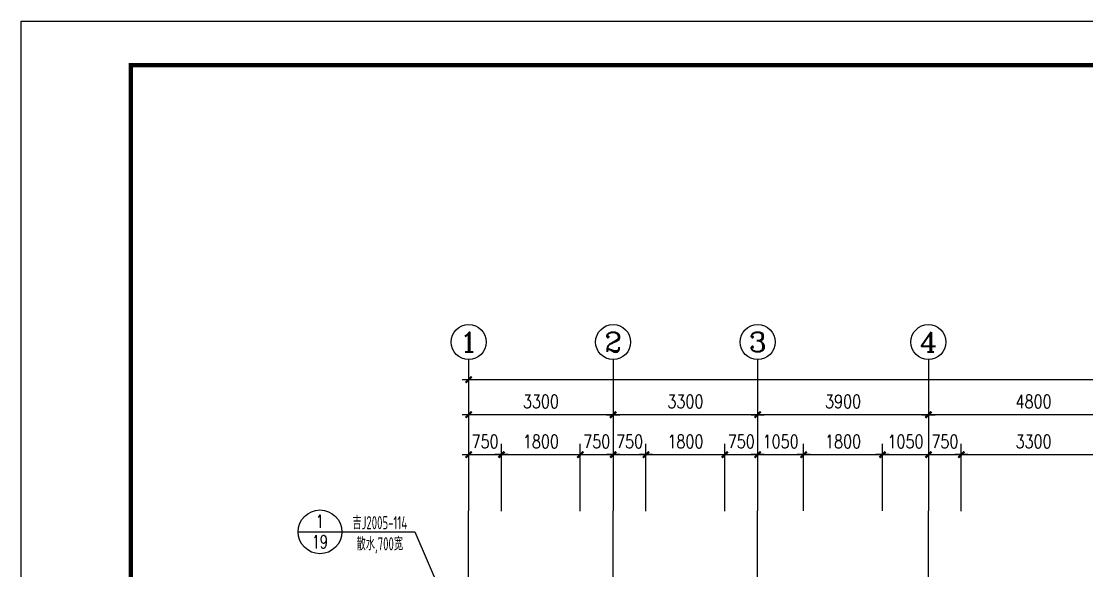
# Model space of a CAD drawing. Extents: x -354 to 59046, y -31184 to 54816.
# Drawn here: x -354 to 23974, y 42266 to 54816 of the extents above; entities that cross this region are included whole.
import ezdxf
from ezdxf.enums import TextEntityAlignment as Align

# ---------------------------------------------------------------- set-up
doc = ezdxf.new("R2010")
doc.units = 0
doc.header["$LTSCALE"] = 1000
doc.header["$MEASUREMENT"] = 0
doc.layers.get('0').update_dxf_attribs({"linetype": 'CONTINUOUS'})
doc.layers.get('DEFPOINTS').update_dxf_attribs({"linetype": 'CONTINUOUS'})
for name, color, linetype in [('AXIS', 3, 'CONTINUOUS'), ('AXIS_TEXT', 7, 'CONTINUOUS'), ('DOTE', 1, 'CONTINUOUS'), ('PUB_DIM', 3, 'CONTINUOUS'), ('PUB_TITLE', 4, 'CONTINUOUS'), ('STAIR', 2, 'CONTINUOUS')]:
    doc.layers.add(name, color=color, linetype=linetype)
doc.styles.add('COMPLEX', font='COMPLEX')
doc.styles.add('DIM_FONT', font='txt.shx', dxfattribs={"width": 0.8, "bigfont": 'hztxt.shx'})
doc.styles.get("Standard").update_dxf_attribs({"font": 'txt.shx'})
doc.styles.add('线体', font='gbxwxt.shx', dxfattribs={"width": 0.85, "height": 250, "bigfont": 'gbhzfs.shx'})
doc.dimstyles.new('AXIS', dxfattribs={"dimtxt": 300, "dimasz": 1, "dimexe": 250, "dimexo": 300, "dimgap": 150, "dimtad": 1, "dimdec": 0, "dimzin": 0, "dimdsep": 46, "dimtxsty": 'DIM_FONT', "dimblk": '_DIMX', "dimcen": 0.09, "dimse1": 1, "dimse2": 1, "dimclrt": 7, "dimadec": 0, "dimazin": 0, "dimtfac": 1, "dimtdec": 0, "dimtix": 1, "dimtmove": 2, "dimatfit": 3, "dimldrblk": '_DIMX', "dimfxl": 0, "dimtolj": 1, "dimtzin": 0, "dimarcsym": 0})
doc.dimstyles.new('DIMA', dxfattribs={"dimtxt": 300, "dimasz": 1, "dimexe": 250, "dimexo": 300, "dimgap": 150, "dimtad": 1, "dimdec": 0, "dimzin": 0, "dimdsep": 46, "dimtxsty": 'DIM_FONT', "dimblk": '_DIMX', "dimcen": 0.09, "dimse1": 1, "dimclrt": 7, "dimadec": 0, "dimazin": 0, "dimtfac": 1, "dimtdec": 0, "dimtix": 1, "dimtmove": 2, "dimatfit": 3, "dimldrblk": '_DIMX', "dimfxl": 0, "dimtolj": 1, "dimtzin": 0, "dimarcsym": 0})
doc.dimstyles.new('DIMB', dxfattribs={"dimtxt": 300, "dimasz": 1, "dimexe": 250, "dimexo": 300, "dimgap": 150, "dimtad": 1, "dimdec": 0, "dimzin": 0, "dimdsep": 46, "dimtxsty": 'DIM_FONT', "dimblk": '_DIMX', "dimcen": 0.09, "dimse2": 1, "dimclrt": 7, "dimadec": 0, "dimazin": 0, "dimtfac": 1, "dimtdec": 0, "dimtix": 1, "dimtmove": 2, "dimatfit": 3, "dimldrblk": '_DIMX', "dimfxl": 0, "dimtolj": 1, "dimtzin": 0, "dimarcsym": 0})
doc.dimstyles.new('DIMN', dxfattribs={"dimtxt": 300, "dimasz": 1, "dimexe": 250, "dimexo": 300, "dimgap": 150, "dimtad": 1, "dimdec": 0, "dimzin": 0, "dimdsep": 46, "dimtxsty": 'DIM_FONT', "dimblk": '_DIMX', "dimcen": 0.09, "dimclrt": 7, "dimadec": 0, "dimazin": 0, "dimtfac": 1, "dimtdec": 0, "dimtix": 1, "dimtmove": 2, "dimatfit": 3, "dimldrblk": '_DIMX', "dimfxl": 0, "dimtolj": 1, "dimtzin": 0, "dimarcsym": 0})

# ---------------------------------------------------------------- blocks, each defined once
blk = doc.blocks.new('_AXISO')
blk.add_circle((0, 0), 0.5)
at = {"layer": 'AXIS_TEXT', "style": 'COMPLEX', "width": 1.041667}
blk.add_attdef('A', text='', height=0.56, dxfattribs=at).set_placement((-0.25, -0.28), (0.25, -0.28), align=Align.FIT)
blk = doc.blocks.new('_DIMX')
blk.add_line((-150, 0), (150, 0))
at = {"const_width": 50}
blk.add_lwpolyline([(-70, -70), (70, 70)], dxfattribs=at)
blk = doc.blocks.new('*D9')
at = {"layer": 'AXIS', "color": 0, "lineweight": -2}
blk.add_line((25160, 45830), (20362, 45830), dxfattribs=at)
at = {"layer": 'DEFPOINTS', "color": 0}
for p in [(20361, 47788), (25161, 47788), (20361, 45830)]:
    blk.add_point(p, dxfattribs=at)
at = {"layer": 'AXIS', "color": 0, "lineweight": -2, "rotation": 180}
blk.add_blockref('_DIMX', (20361, 45830), dxfattribs=at)
at = {"layer": 'AXIS', "color": 0, "lineweight": -2}
blk.add_blockref('_DIMX', (25161, 45830), dxfattribs=at)
at = {"layer": 'AXIS', "color": 7, "insert": (22761, 46130), "char_height": 300, "attachment_point": 5, "style": 'DIM_FONT'}
blk.add_mtext('\\A1;4800', dxfattribs=at)
blk = doc.blocks.new('*D10')
at = {"layer": 'AXIS', "color": 0, "lineweight": -2}
blk.add_line((20360, 45830), (16462, 45830), dxfattribs=at)
at = {"layer": 'DEFPOINTS', "color": 0}
for p in [(16461, 47788), (20361, 47788), (16461, 45830)]:
    blk.add_point(p, dxfattribs=at)
at = {"layer": 'AXIS', "color": 0, "lineweight": -2, "rotation": 180}
blk.add_blockref('_DIMX', (16461, 45830), dxfattribs=at)
at = {"layer": 'AXIS', "color": 0, "lineweight": -2}
blk.add_blockref('_DIMX', (20361, 45830), dxfattribs=at)
at = {"layer": 'AXIS', "color": 7, "insert": (18411, 46130), "char_height": 300, "attachment_point": 5, "style": 'DIM_FONT'}
blk.add_mtext('\\A1;3900', dxfattribs=at)
blk = doc.blocks.new('*D11')
at = {"layer": 'AXIS', "color": 0, "lineweight": -2}
blk.add_line((16460, 45830), (13162, 45830), dxfattribs=at)
at = {"layer": 'DEFPOINTS', "color": 0}
for p in [(13161, 47788), (16461, 47788), (13161, 45830)]:
    blk.add_point(p, dxfattribs=at)
at = {"layer": 'AXIS', "color": 0, "lineweight": -2, "rotation": 180}
blk.add_blockref('_DIMX', (13161, 45830), dxfattribs=at)
at = {"layer": 'AXIS', "color": 0, "lineweight": -2}
blk.add_blockref('_DIMX', (16461, 45830), dxfattribs=at)
at = {"layer": 'AXIS', "color": 7, "insert": (14811, 46130), "char_height": 300, "attachment_point": 5, "style": 'DIM_FONT'}
blk.add_mtext('\\A1;3300', dxfattribs=at)
blk = doc.blocks.new('*D12')
at = {"layer": 'AXIS', "color": 0, "lineweight": -2}
blk.add_line((13160, 45830), (9862, 45830), dxfattribs=at)
at = {"layer": 'DEFPOINTS', "color": 0}
for p in [(9861, 47788), (13161, 47788), (9861, 45830)]:
    blk.add_point(p, dxfattribs=at)
at = {"layer": 'AXIS', "color": 0, "lineweight": -2, "rotation": 180}
blk.add_blockref('_DIMX', (9861, 45830), dxfattribs=at)
at = {"layer": 'AXIS', "color": 0, "lineweight": -2}
blk.add_blockref('_DIMX', (13161, 45830), dxfattribs=at)
at = {"layer": 'AXIS', "color": 7, "insert": (11511, 46130), "char_height": 300, "attachment_point": 5, "style": 'DIM_FONT'}
blk.add_mtext('\\A1;3300', dxfattribs=at)
blk = doc.blocks.new('*D13')
at = {"layer": 'AXIS', "color": 0, "lineweight": -2}
blk.add_line((50360, 46630), (9862, 46630), dxfattribs=at)
at = {"layer": 'DEFPOINTS', "color": 0}
for p in [(9861, 46630), (9861, 43330), (50361, 43330)]:
    blk.add_point(p, dxfattribs=at)
at = {"layer": 'AXIS', "color": 0, "lineweight": -2, "rotation": 180}
blk.add_blockref('_DIMX', (9861, 46630), dxfattribs=at)
at = {"layer": 'AXIS', "color": 0, "lineweight": -2}
blk.add_blockref('_DIMX', (50361, 46630), dxfattribs=at)
at = {"layer": 'AXIS', "color": 7, "insert": (30111, 46930), "char_height": 300, "attachment_point": 5, "style": 'DIM_FONT'}
blk.add_mtext('\\A1;40500', dxfattribs=at)
blk = doc.blocks.new('*D78')
at = {"layer": 'DEFPOINTS', "color": 0}
for p in [(10611, 44917), (9861, 43330), (10611, 43330)]:
    blk.add_point(p, dxfattribs=at)
at = {"layer": 'PUB_DIM', "color": 0, "lineweight": -2}
for p, q in [((10611, 43630), (10611, 45167)), ((9860, 44917), (9859, 44917)), ((9861, 44917), (10611, 44917)), ((10612, 44917), (10613, 44917))]:
    blk.add_line(p, q, dxfattribs=at)
blk.add_blockref('_DIMX', (9861, 44917), dxfattribs=at)
at = {"layer": 'PUB_DIM', "color": 0, "lineweight": -2, "rotation": 180}
blk.add_blockref('_DIMX', (10611, 44917), dxfattribs=at)
at = {"layer": 'PUB_DIM', "color": 7, "insert": (10236, 45217), "char_height": 300, "attachment_point": 5, "style": 'DIM_FONT'}
blk.add_mtext('\\A1;750', dxfattribs=at)
blk = doc.blocks.new('*D80')
at = {"layer": 'DEFPOINTS', "color": 0}
for p in [(13161, 44917), (12411, 43330), (13161, 43330)]:
    blk.add_point(p, dxfattribs=at)
at = {"layer": 'PUB_DIM', "color": 0, "lineweight": -2}
for p, q in [((12411, 43630), (12411, 45167)), ((12410, 44917), (12409, 44917)), ((12411, 44917), (13161, 44917)), ((13162, 44917), (13163, 44917))]:
    blk.add_line(p, q, dxfattribs=at)
blk.add_blockref('_DIMX', (12411, 44917), dxfattribs=at)
at = {"layer": 'PUB_DIM', "color": 0, "lineweight": -2, "rotation": 180}
blk.add_blockref('_DIMX', (13161, 44917), dxfattribs=at)
at = {"layer": 'PUB_DIM', "color": 7, "insert": (12786, 45217), "char_height": 300, "attachment_point": 5, "style": 'DIM_FONT'}
blk.add_mtext('\\A1;750', dxfattribs=at)
blk = doc.blocks.new('*D81')
at = {"layer": 'DEFPOINTS', "color": 0}
for p in [(13911, 44917), (13161, 43330), (13911, 43330)]:
    blk.add_point(p, dxfattribs=at)
at = {"layer": 'PUB_DIM', "color": 0, "lineweight": -2}
for p, q in [((13911, 43630), (13911, 45167)), ((13160, 44917), (13159, 44917)), ((13161, 44917), (13911, 44917)), ((13912, 44917), (13913, 44917))]:
    blk.add_line(p, q, dxfattribs=at)
blk.add_blockref('_DIMX', (13161, 44917), dxfattribs=at)
at = {"layer": 'PUB_DIM', "color": 0, "lineweight": -2, "rotation": 180}
blk.add_blockref('_DIMX', (13911, 44917), dxfattribs=at)
at = {"layer": 'PUB_DIM', "color": 7, "insert": (13536, 45217), "char_height": 300, "attachment_point": 5, "style": 'DIM_FONT'}
blk.add_mtext('\\A1;750', dxfattribs=at)
blk = doc.blocks.new('*D83')
at = {"layer": 'DEFPOINTS', "color": 0}
for p in [(16461, 44917), (15711, 43330), (16461, 43330)]:
    blk.add_point(p, dxfattribs=at)
at = {"layer": 'PUB_DIM', "color": 0, "lineweight": -2}
for p, q in [((15711, 43630), (15711, 45167)), ((15710, 44917), (15709, 44917)), ((15711, 44917), (16461, 44917)), ((16462, 44917), (16463, 44917))]:
    blk.add_line(p, q, dxfattribs=at)
blk.add_blockref('_DIMX', (15711, 44917), dxfattribs=at)
at = {"layer": 'PUB_DIM', "color": 0, "lineweight": -2, "rotation": 180}
blk.add_blockref('_DIMX', (16461, 44917), dxfattribs=at)
at = {"layer": 'PUB_DIM', "color": 7, "insert": (16086, 45217), "char_height": 300, "attachment_point": 5, "style": 'DIM_FONT'}
blk.add_mtext('\\A1;750', dxfattribs=at)
blk = doc.blocks.new('*D87')
at = {"layer": 'DEFPOINTS', "color": 0}
for p in [(21111, 44917), (20361, 43330), (21111, 43330)]:
    blk.add_point(p, dxfattribs=at)
at = {"layer": 'PUB_DIM', "color": 0, "lineweight": -2}
for p, q in [((21111, 43630), (21111, 45167)), ((20360, 44917), (20359, 44917)), ((20361, 44917), (21111, 44917)), ((21112, 44917), (21113, 44917))]:
    blk.add_line(p, q, dxfattribs=at)
blk.add_blockref('_DIMX', (20361, 44917), dxfattribs=at)
at = {"layer": 'PUB_DIM', "color": 0, "lineweight": -2, "rotation": 180}
blk.add_blockref('_DIMX', (21111, 44917), dxfattribs=at)
at = {"layer": 'PUB_DIM', "color": 7, "insert": (20736, 45217), "char_height": 300, "attachment_point": 5, "style": 'DIM_FONT'}
blk.add_mtext('\\A1;750', dxfattribs=at)

msp = doc.modelspace()

# ---------------------------------------------------------------- linework, layer by layer
at = {"layer": 'AXIS'}
for p, q in [((9860.8, 47088), (9860.8, 43630.1)), ((13160.8, 47088), (13160.8, 43630.1)), ((16460.8, 47088), (16460.8, 43630.1)), ((20360.8, 47088), (20360.8, 43630.1))]:
    msp.add_line(p, q, dxfattribs=at)
at = {"layer": 'DOTE'}
for p, q in [((9860.8, 25868.9), (9860.8, 43630.1)), ((13160.8, 25868.9), (13160.8, 43630.1)), ((16460.8, 25868.9), (16460.8, 43630.1)), ((20360.8, 25868.9), (20360.8, 43630.1))]:
    msp.add_line(p, q, dxfattribs=at)
at = {"layer": 'PUB_TITLE'}
msp.add_lwpolyline([(-353.5, 12816.4), (-353.5, 54816.4), (59046.5, 54816.4), (59046.5, 12816.4)], close=True, dxfattribs=at)
at = {"layer": 'PUB_TITLE', "const_width": 100}
msp.add_lwpolyline([(2146.5, 13816.4), (58046.5, 13816.4), (58046.5, 53816.4), (2146.5, 53816.4)], close=True, dxfattribs=at)
at = {"layer": 'STAIR'}
for p, q in [((5965.7, 43154), (8634.4, 43154)), ((8634.4, 43154), (9219, 41789.6))]:
    msp.add_line(p, q, dxfattribs=at)
msp.add_circle((6465.7, 43154), 500, dxfattribs=at)

# ---------------------------------------------------------------- block references
at = {"layer": 'AXIS'}
ref = msp.add_blockref('_AXISO', (9860.8, 47488), dxfattribs=dict(at, xscale=800, yscale=800, zscale=800))
ref.add_attrib('A', '1', dxfattribs={"layer": 'AXIS_TEXT', "height": 448, "style": 'COMPLEX', "width": 2.083333}).set_placement((9660.8, 47264), (10060.8, 47264), align=Align.FIT)
ref = msp.add_blockref('_AXISO', (13160.8, 47488), dxfattribs=dict(at, xscale=800, yscale=800, zscale=800))
ref.add_attrib('A', '2', dxfattribs={"layer": 'AXIS_TEXT', "height": 448, "style": 'COMPLEX', "width": 1.339286}).set_placement((12960.8, 47264), (13360.8, 47264), align=Align.FIT)
ref = msp.add_blockref('_AXISO', (16460.8, 47488), dxfattribs=dict(at, xscale=800, yscale=800, zscale=800))
ref.add_attrib('A', '3', dxfattribs={"layer": 'AXIS_TEXT', "height": 448, "style": 'COMPLEX', "width": 1.339286}).set_placement((16260.8, 47264), (16660.8, 47264), align=Align.FIT)
ref = msp.add_blockref('_AXISO', (20360.8, 47488), dxfattribs=dict(at, xscale=800, yscale=800, zscale=800))
ref.add_attrib('A', '4', dxfattribs={"layer": 'AXIS_TEXT', "height": 448, "style": 'COMPLEX', "width": 1.171875}).set_placement((20160.8, 47264), (20560.8, 47264), align=Align.FIT)

# ---------------------------------------------------------------- texts
at = {"layer": 'PUB_DIM', "width": 0.7}
for s, p in [('1', (6464, 43395.8)), ('19', (6464, 42925.9))]:
    msp.add_text(s, height=300, dxfattribs=at).set_placement(p, align=Align.MIDDLE)
at = {"layer": 'PUB_DIM', "style": '线体', "width": 0.7}
for s, p in [('吉J2005-114', (7832.9, 43376.9)), ('散水,700宽', (7832.9, 42863.5))]:
    msp.add_text(s, height=300, dxfattribs=at).set_placement(p, align=Align.MIDDLE)

# ---------------------------------------------------------------- dimensions: what is measured, and where the dimension line sits
at = {"layer": 'AXIS'}
for base, p1, p2, picture, middle in [((9860.8, 45830.1), (13160.8, 47788), (9860.8, 47788), '*D12', (11510.8, 46130.1)), ((13160.8, 45830.1), (16460.8, 47788), (13160.8, 47788), '*D11', (14810.8, 46130.1)), ((16460.8, 45830.1), (20360.8, 47788), (16460.8, 47788), '*D10', (18410.8, 46130.1)), ((20360.8, 45830.1), (25160.8, 47788), (20360.8, 47788), '*D9', (22760.8, 46130.1))]:
    dim = msp.add_linear_dim(base=base, p1=p1, p2=p2, dimstyle='AXIS', dxfattribs=at)
    dim.commit()
    dim.dimension.update_dxf_attribs({"geometry": picture, "text_midpoint": middle})
dim = msp.add_aligned_dim(p1=(50360.8, 43330.1), p2=(9860.8, 43330.1), distance=-3300, dimstyle='AXIS', dxfattribs=at)
dim.commit()
dim.dimension.update_dxf_attribs({"geometry": '*D13', "text_midpoint": (30110.8, 46930.1)})
at = {"layer": 'PUB_DIM'}
for p1, p2, dimstyle, picture, middle in [((9860.8, 43330.1), (10610.8, 43330.1), 'DIMA', '*D78', (10235.8, 45217.1)), ((12410.8, 43330.1), (13160.8, 43330.1), 'DIMB', '*D80', (12785.8, 45217.1)), ((13160.8, 43330.1), (13910.8, 43330.1), 'DIMA', '*D81', (13535.8, 45217.1)), ((15710.8, 43330.1), (16460.8, 43330.1), 'DIMB', '*D83', (16085.8, 45217.1)), ((20360.8, 43330.1), (21110.8, 43330.1), 'DIMA', '*D87', (20735.8, 45217.1))]:
    dim = msp.add_aligned_dim(p1=p1, p2=p2, distance=1587, dimstyle=dimstyle, dxfattribs=at)
    dim.commit()
    dim.dimension.update_dxf_attribs({"geometry": picture, "text_midpoint": middle})
for p1, p2, dimstyle in [((10610.8, 43330.1), (12410.8, 43330.1), 'DIMN'), ((13910.8, 43330.1), (15710.8, 43330.1), 'DIMN'), ((16460.8, 43330.1), (17510.8, 43330.1), 'DIMA'), ((17510.8, 43330.1), (19310.8, 43330.1), 'DIMN'), ((19310.8, 43330.1), (20360.8, 43330.1), 'DIMB'), ((21110.8, 43330.1), (24410.8, 43330.1), 'DIMN')]:
    msp.add_aligned_dim(p1=p1, p2=p2, distance=1587, dimstyle=dimstyle, dxfattribs=at).render()

doc.saveas('drawing.dxf')
